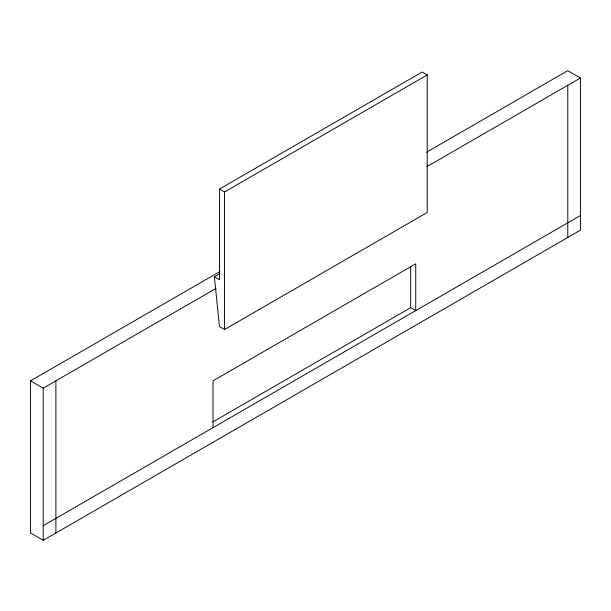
<?xml version="1.0" encoding="UTF-8"?>
<svg xmlns="http://www.w3.org/2000/svg" width="611" height="611" viewBox="0 0 611 611"><rect width="100%" height="100%" fill="white"/><g stroke="black" fill="none" stroke-linecap="round" stroke-linejoin="round"><path stroke-width="0.92" d="M214.385 276.852L219.456 279.777L219.456 189.066L422.178 72.022L427.249 74.947L427.249 212.475L224.52 329.52L219.456 326.595L214.385 276.852L219.326 273.995M219.456 189.066L224.52 191.991L427.249 74.947M426.447 152.276L567.779 70.677L580.45 77.994L580.45 230.156L43.221 540.323L30.55 533.006L30.55 380.844L219.823 271.574M30.55 380.844L43.221 388.161L216.065 288.369M426.6 166.818L580.45 77.994M212.88 421.888L410.668 307.692L415.732 310.625L415.732 263.807L213.002 380.844L213.002 427.662M43.221 525.689L580.45 215.523M567.779 85.311L567.779 237.473M410.668 266.495L410.668 307.692M224.52 191.991L224.52 329.52M55.891 380.844L55.891 533.006M43.221 388.161L43.221 540.323"/></g></svg>
